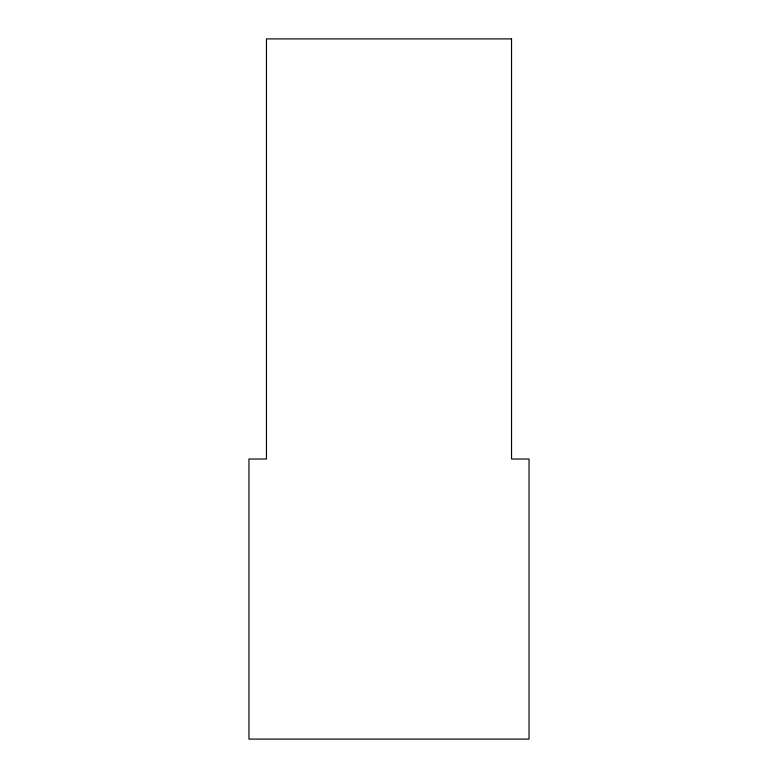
<?xml version="1.0" encoding="UTF-8"?>
<svg xmlns="http://www.w3.org/2000/svg" width="778" height="778" viewBox="0 0 778 778"><rect width="100%" height="100%" fill="white"/><g stroke="black" fill="none" stroke-linecap="round" stroke-linejoin="round"><path stroke-width="1.17" d="M511.535 38.9L266.465 38.9L266.465 459.02L248.96 459.02L248.96 739.1L529.04 739.1L529.04 459.02L511.535 459.02L511.535 38.9"/></g></svg>
